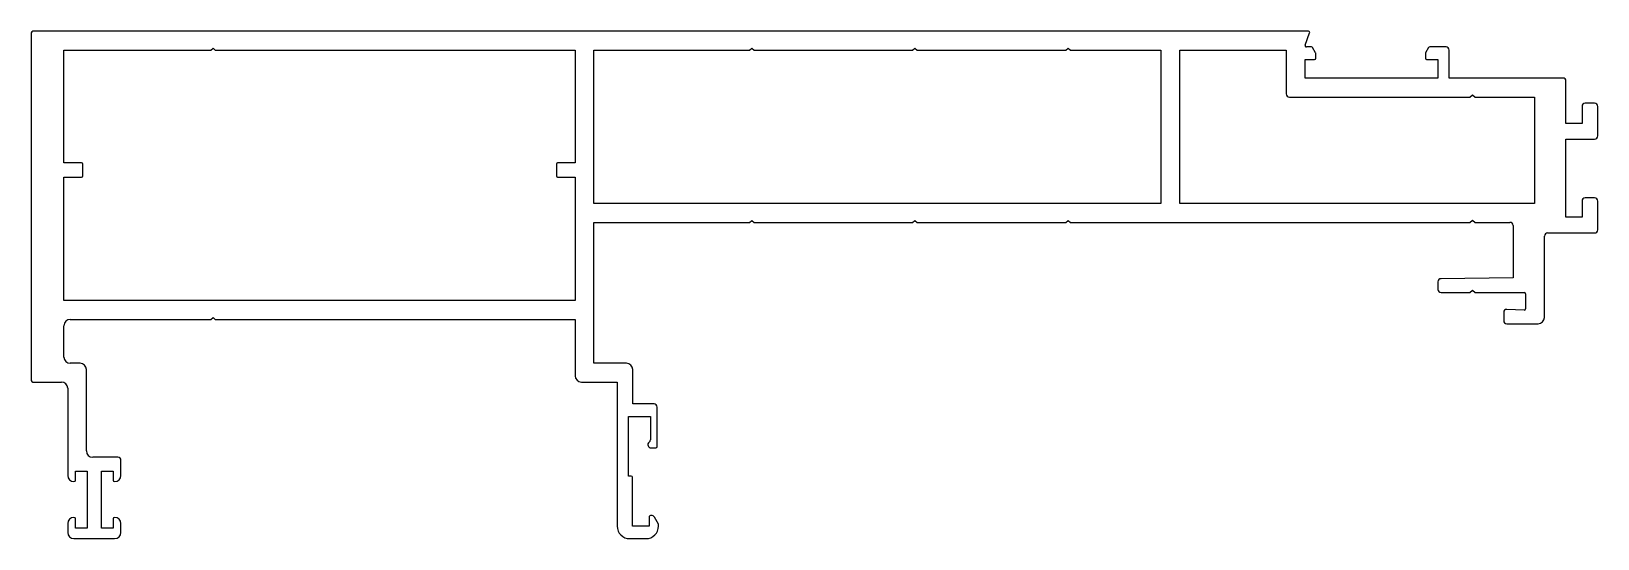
# Model space of a CAD drawing. Extents: x 2408 to 2658, y 2024 to 2105.
import ezdxf

# ---------------------------------------------------------------- set-up
doc = ezdxf.new("R2010")
doc.units = 0
doc.layers.get('0').update_dxf_attribs({"linetype": 'CONTINUOUS'})

msp = doc.modelspace()

# ---------------------------------------------------------------- linework, layer by layer
for p, q in [((2407.54, 2105.19), (2407.54, 2049.69)), ((2611.38, 2105.44), (2407.79, 2105.44)), ((2610.85, 2103.2), (2611.57, 2105.17)), ((2436.18, 2102.44), (2436.54, 2102.74)), ((2436.54, 2102.74), (2436.9, 2102.44)), ((2522.18, 2102.44), (2522.54, 2102.74)), ((2522.54, 2102.74), (2522.9, 2102.44)), ((2548.18, 2102.44), (2548.54, 2102.74)), ((2548.54, 2102.74), (2548.9, 2102.44)), ((2572.68, 2102.44), (2573.04, 2102.74)), ((2573.04, 2102.74), (2573.4, 2102.44)), ((2611.85, 2102.94), (2611.04, 2102.94)), ((2612.51, 2101.98), (2612.02, 2102.84)), ((2630.56, 2102.84), (2630.07, 2101.98)), ((2633.34, 2102.94), (2630.73, 2102.94)), ((2412.74, 2084.44), (2412.74, 2102.44)), ((2412.74, 2102.44), (2436.18, 2102.44)), ((2436.9, 2102.44), (2494.34, 2102.44)), ((2494.34, 2102.44), (2494.34, 2084.44)), ((2497.34, 2077.94), (2497.34, 2102.44)), ((2497.34, 2102.44), (2522.18, 2102.44)), ((2522.9, 2102.44), (2548.18, 2102.44)), ((2548.9, 2102.44), (2572.68, 2102.44)), ((2573.4, 2102.44), (2587.84, 2102.44)), ((2587.84, 2102.44), (2587.84, 2077.94)), ((2590.84, 2077.94), (2590.84, 2102.44)), ((2590.84, 2102.44), (2607.84, 2102.44)), ((2607.84, 2102.44), (2607.84, 2095.44)), ((2610.84, 2097.94), (2610.84, 2100.94)), ((2610.84, 2100.94), (2612.34, 2100.94)), ((2612.54, 2101.14), (2612.54, 2101.88)), ((2630.04, 2101.88), (2630.04, 2101.14)), ((2630.24, 2100.94), (2632.04, 2100.94)), ((2632.04, 2100.94), (2632.04, 2097.94)), ((2633.84, 2097.94), (2633.84, 2102.44)), ((2632.04, 2097.94), (2610.84, 2097.94)), ((2652.19, 2097.94), (2633.84, 2097.94)), ((2652.44, 2090.74), (2652.44, 2097.69)), ((2637.11, 2094.94), (2637.54, 2095.29)), ((2637.54, 2095.29), (2637.97, 2094.94)), ((2608.34, 2094.94), (2637.11, 2094.94)), ((2637.97, 2094.94), (2647.44, 2094.94)), ((2647.44, 2094.94), (2647.44, 2077.94)), ((2655.04, 2093.44), (2655.04, 2090.74)), ((2657.04, 2093.94), (2655.54, 2093.94)), ((2657.54, 2088.74), (2657.54, 2093.44)), ((2655.04, 2090.74), (2652.44, 2090.74)), ((2652.44, 2075.74), (2652.44, 2088.24)), ((2652.44, 2088.24), (2657.04, 2088.24)), ((2415.54, 2084.44), (2412.74, 2084.44)), ((2415.74, 2082.34), (2415.74, 2084.24)), ((2491.34, 2084.24), (2491.34, 2082.34)), ((2494.34, 2084.44), (2491.54, 2084.44)), ((2412.74, 2062.44), (2412.74, 2082.14)), ((2412.74, 2082.14), (2415.54, 2082.14)), ((2491.54, 2082.14), (2494.34, 2082.14)), ((2494.34, 2082.14), (2494.34, 2062.44)), ((2587.84, 2077.94), (2497.34, 2077.94)), ((2647.44, 2077.94), (2590.84, 2077.94)), ((2655.04, 2078.34), (2655.04, 2075.74)), ((2657.04, 2078.84), (2655.54, 2078.84)), ((2657.54, 2073.74), (2657.54, 2078.34)), ((2522.18, 2074.94), (2522.54, 2075.24)), ((2522.54, 2075.24), (2522.9, 2074.94)), ((2548.18, 2074.94), (2548.54, 2075.24)), ((2548.54, 2075.24), (2548.9, 2074.94)), ((2572.68, 2074.94), (2573.04, 2075.24)), ((2573.04, 2075.24), (2573.4, 2074.94)), ((2637.11, 2074.94), (2637.54, 2075.29)), ((2637.54, 2075.29), (2637.97, 2074.94)), ((2655.04, 2075.74), (2652.44, 2075.74)), ((2497.34, 2052.44), (2497.34, 2074.94)), ((2497.34, 2074.94), (2522.18, 2074.94)), ((2522.9, 2074.94), (2548.18, 2074.94)), ((2548.9, 2074.94), (2572.68, 2074.94)), ((2573.4, 2074.94), (2637.11, 2074.94)), ((2637.97, 2074.94), (2643.54, 2074.94)), ((2644.04, 2074.44), (2644.04, 2066.06)), ((2649.04, 2059.74), (2649.04, 2072.74)), ((2649.54, 2073.24), (2657.04, 2073.24)), ((2632.04, 2065.44), (2632.04, 2064.24)), ((2644.04, 2066.06), (2632.53, 2065.94)), ((2632.54, 2063.74), (2637.11, 2063.74)), ((2637.11, 2063.74), (2637.54, 2064.09)), ((2637.54, 2064.09), (2637.97, 2063.74)), ((2637.97, 2063.74), (2645.84, 2063.74)), ((2646.04, 2063.54), (2646.04, 2061.14)), ((2494.34, 2062.44), (2412.74, 2062.44)), ((2642.54, 2060.54), (2642.54, 2059.24)), ((2645.83, 2060.94), (2643.04, 2061.04)), ((2412.74, 2053.44), (2412.74, 2058.44)), ((2413.74, 2059.44), (2436.18, 2059.44)), ((2436.18, 2059.44), (2436.54, 2059.74)), ((2436.54, 2059.74), (2436.9, 2059.44)), ((2436.9, 2059.44), (2494.34, 2059.44)), ((2494.34, 2059.44), (2494.34, 2050.44)), ((2643.04, 2058.74), (2648.04, 2058.74)), ((2415.34, 2052.44), (2413.74, 2052.44)), ((2416.34, 2038.44), (2416.34, 2051.44)), ((2502.54, 2052.44), (2497.34, 2052.44)), ((2503.54, 2045.94), (2503.54, 2051.44)), ((2407.79, 2049.44), (2412.34, 2049.44)), ((2413.34, 2048.44), (2413.34, 2034.54)), ((2495.34, 2049.44), (2501.04, 2049.44)), ((2501.04, 2049.44), (2501.04, 2026.44)), ((2506.94, 2045.94), (2503.54, 2045.94)), ((2507.44, 2039.14), (2507.44, 2045.44)), ((2502.84, 2034.44), (2502.84, 2043.94)), ((2502.84, 2043.94), (2506.34, 2043.94)), ((2506.34, 2043.94), (2506.34, 2040.24)), ((2506.44, 2038.94), (2507.24, 2038.94)), ((2414.59, 2033.79), (2414.59, 2035.24)), ((2414.59, 2035.24), (2416.44, 2035.24)), ((2416.44, 2035.24), (2416.44, 2026.14)), ((2421.34, 2037.44), (2417.34, 2037.44)), ((2418.74, 2026.14), (2418.74, 2035.24)), ((2418.74, 2035.24), (2420.59, 2035.24)), ((2420.59, 2035.24), (2420.59, 2033.79)), ((2421.84, 2034.54), (2421.84, 2036.94)), ((2503.29, 2034.44), (2502.84, 2034.44)), ((2503.49, 2026.44), (2503.49, 2034.24)), ((2414.59, 2026.14), (2414.59, 2027.59)), ((2420.59, 2027.59), (2420.59, 2026.14)), ((2506.14, 2027.84), (2506.14, 2026.44)), ((2507.64, 2026.74), (2507.01, 2027.88)), ((2413.34, 2026.84), (2413.34, 2025.44)), ((2416.44, 2026.14), (2414.59, 2026.14)), ((2420.59, 2026.14), (2418.74, 2026.14)), ((2421.84, 2025.44), (2421.84, 2026.84)), ((2506.14, 2026.44), (2503.49, 2026.44)), ((2507.64, 2026.44), (2507.64, 2026.74)), ((2414.34, 2024.44), (2420.84, 2024.44)), ((2503.04, 2024.44), (2505.64, 2024.44))]:
    msp.add_line(p, q)
for centre, radius, start, end in [((2407.79, 2105.19), 0.25, 90, 180), ((2611.38, 2105.24), 0.2, 340, 90), ((2611.04, 2103.14), 0.2, 160, 270), ((2611.85, 2102.74), 0.2, 30, 90), ((2630.73, 2102.74), 0.2, 89.9996, 150), ((2633.34, 2102.44), 0.5, 0, 89.9996), ((2612.34, 2101.14), 0.2, 270, 360), ((2612.34, 2101.88), 0.2, 0, 30), ((2630.24, 2101.88), 0.2, 150, 180), ((2630.24, 2101.14), 0.2, 180, 270), ((2652.19, 2097.69), 0.25, 0, 90), ((2608.34, 2095.44), 0.5, 180, 270), ((2655.54, 2093.44), 0.5, 90, 180), ((2657.04, 2093.44), 0.5, 0, 90), ((2657.04, 2088.74), 0.5, 270, 360), ((2415.54, 2084.24), 0.2, 0, 90), ((2491.54, 2084.24), 0.2, 90, 180), ((2415.54, 2082.34), 0.2, 270, 0), ((2491.54, 2082.34), 0.2, 180, 270), ((2655.54, 2078.34), 0.5, 90, 180), ((2657.04, 2078.34), 0.5, 0, 90), ((2643.54, 2074.44), 0.5, 0, 90), ((2649.54, 2072.74), 0.5, 90, 180), ((2657.04, 2073.74), 0.5, 270, 360), ((2632.54, 2065.44), 0.5, 90.6, 180), ((2632.54, 2064.24), 0.5, 180, 270), ((2645.84, 2063.54), 0.2, 0, 90), ((2643.04, 2060.54), 0.5, 90, 180), ((2645.84, 2061.14), 0.2, 268.0908, 360), ((2413.74, 2058.44), 1, 90, 180), ((2643.04, 2059.24), 0.5, 180, 270), ((2648.04, 2059.74), 1, 270, 360), ((2413.74, 2053.44), 1, 180, 270), ((2415.34, 2051.44), 1, 0, 90), ((2495.34, 2050.44), 1, 180, 270), ((2502.54, 2051.44), 1, 0, 90), ((2407.79, 2049.69), 0.25, 180, 270), ((2412.34, 2048.44), 1, 0, 90), ((2506.94, 2045.44), 0.5, 0, 90), ((2505.84, 2040.24), 0.5, 306.8699, 0), ((2417.34, 2038.44), 1, 180, 270), ((2506.44, 2039.44), 0.5, 126.8699, 270), ((2507.24, 2039.14), 0.2, 270, 0), ((2421.34, 2036.94), 0.5, 0, 90), ((2414.34, 2034.54), 1, 180, 270), ((2414.34, 2033.79), 0.25, 270, 0), ((2420.84, 2033.79), 0.25, 180, 270), ((2420.84, 2034.54), 1, 270, 0), ((2503.29, 2034.24), 0.2, 0, 90), ((2414.34, 2026.84), 1, 90, 180), ((2414.34, 2027.59), 0.25, 0, 90), ((2420.84, 2027.59), 0.25, 90, 180), ((2420.84, 2026.84), 1, 0, 90), ((2506.44, 2027.84), 0.3, 79.1553, 180), ((2506.57, 2027.64), 0.5, 29, 98.3952), ((2414.34, 2025.44), 1, 180, 270), ((2420.84, 2025.44), 1, 270, 360), ((2503.04, 2026.44), 2, 180, 270), ((2505.64, 2026.44), 2, 270, 0)]:
    msp.add_arc(centre, radius, start, end)

doc.saveas('drawing.dxf')
